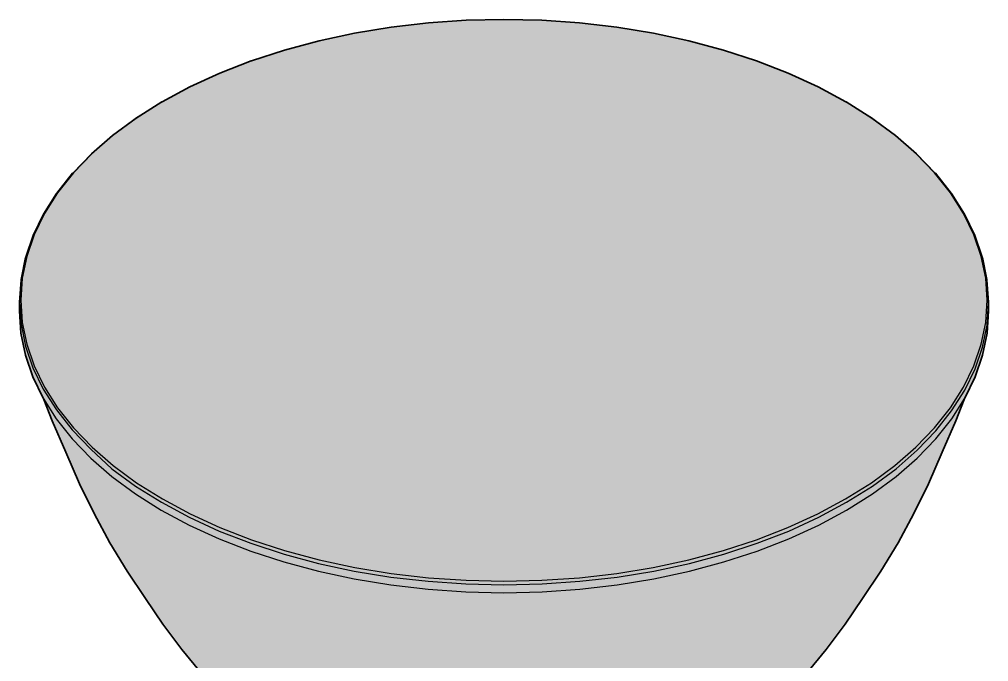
# Model space of a CAD drawing. Header units: millimetres. Extents: x 113 to 1358, y 41 to 1373.
# Drawn here: x 112.6 to 608.6, y 1044 to 1372.7 of the extents above; entities that cross this region are included whole.
import ezdxf

# ---------------------------------------------------------------- set-up
doc = ezdxf.new("R2010")
doc.units = ezdxf.units.MM
doc.layers.add('Blocks', color=7, linetype='Continuous')
doc.layers.add('Blocks$Fill', color=7, linetype='Continuous', true_color=0xffffff)
doc.layers.add('Blocks$Inner', color=7, linetype='Continuous', lineweight=25, true_color=0x007f00)
doc.layers.add('Blocks$Outline', color=7, linetype='Continuous', lineweight=35, true_color=0xff3f3f)

# ---------------------------------------------------------------- blocks, each defined once
blk = doc.blocks.new('Taccia Table Lamp Front')
at = {"layer": 'Blocks$Fill'}
blk.add_hatch(color=256, dxfattribs=at).paths.add_polyline_path([(349.7, 0.44), (350.02, 0.92), (350.14, 1.5), (350.14, 11.65), (350.02, 12.23), (349.7, 12.71), (349.23, 13.03), (348.64, 13.15), (347.91, 13.15), (345.71, 13.15), (342.08, 13.15), (337.08, 13.15), (330.79, 13.15), (323.3, 13.15), (322.65, 13.15), (322.27, 13.22), (321.95, 13.44), (321.73, 13.76), (321.66, 14.15), (321.66, 33.03), (321.81, 33.03), (323.64, 33.03), (325.49, 33.03), (327.36, 33.03), (329.22, 33.03), (331.05, 33.03), (332.32, 33.03), (332.35, 33.03), (332.38, 33.03), (332.41, 33.03), (332.44, 33.03), (332.47, 33.03), (332.49, 33.03), (332.52, 33.03), (332.54, 33.03), (332.56, 33.03), (332.57, 33.03), (332.59, 33.03), (333.55, 33.03), (333.57, 33.03), (334.23, 33.03), (336.1, 33.03), (338.03, 33.03), (339.44, 33.03), (339.47, 33.03), (339.5, 33.03), (339.53, 33.03), (339.55, 33.03), (339.58, 33.03), (339.6, 33.03), (339.61, 33.03), (339.63, 33.03), (339.66, 33.13), (339.67, 33.13), (339.67, 229.67), (339.63, 229.76), (339.63, 229.77), (339.61, 229.77), (339.6, 229.77), (339.58, 229.77), (339.55, 229.77), (339.53, 229.77), (339.5, 229.77), (339.47, 229.77), (339.44, 229.77), (338.03, 229.77), (336.1, 229.77), (334.23, 229.77), (333.57, 229.77), (333.55, 229.77), (332.59, 229.77), (332.57, 229.77), (332.56, 229.77), (332.54, 229.77), (332.52, 229.77), (332.49, 229.77), (332.47, 229.77), (332.44, 229.77), (332.41, 229.77), (332.38, 229.77), (332.35, 229.77), (332.32, 229.77), (331.1, 229.76), (331.05, 229.77), (329.22, 229.77), (327.36, 229.77), (325.49, 229.77), (323.63, 229.77), (321.81, 229.77), (321.66, 229.77), (321.66, 241.99), (321.77, 242.9), (322.11, 243.73), (322.65, 244.45), (323.37, 245.01), (344.27, 257.55), (344.58, 257.8), (344.82, 258.13), (344.97, 258.5), (345.03, 258.9), (344.96, 259.25), (344.77, 259.53), (344.48, 259.73), (344.17, 259.79), (343.44, 259.8), (341.5, 259.8), (352.1, 266.36), (360.36, 271.56), (370.44, 279.63), (378.71, 286.55), (389.37, 297.24), (398.99, 307.41), (409.82, 319.4), (420.04, 331.88), (429.65, 344.83), (438.56, 357.92), (448, 372.01), (456.78, 386.49), (464.88, 401.36), (472.29, 416.6), (479.43, 432.75), (486.38, 448.85), (490.55, 459.85), (490.99, 460.53), (496.27, 471.43), (500.06, 482.53), (502.35, 493.78), (503.12, 505.09), (503.12, 506.26), (503.12, 507.37), (503.11, 508.35), (503.09, 509.12), (503.06, 509.63), (502.29, 520.94), (502.24, 521.24), (499.95, 532.47), (499.89, 532.63), (496.1, 543.73), (490.82, 554.62), (484.08, 565.23), (484.02, 565.31), (475.87, 575.58), (475.8, 575.65), (466.3, 585.52), (466.23, 585.57), (455.43, 594.97), (443.39, 603.84), (430.19, 612.14), (430.12, 612.17), (415.86, 619.84), (400.6, 626.84), (400.54, 626.85), (384.39, 633.12), (367.44, 638.64), (349.8, 643.37), (331.58, 647.28), (312.89, 650.34), (293.84, 652.55), (274.55, 653.87), (255.14, 654.32), (235.74, 653.87), (216.45, 652.55), (197.4, 650.34), (178.71, 647.28), (160.49, 643.37), (142.85, 638.64), (125.9, 633.12), (125.85, 633.11), (109.69, 626.84), (94.43, 619.84), (80.17, 612.17), (80.09, 612.14), (66.9, 603.84), (54.86, 594.97), (54.79, 594.92), (43.99, 585.52), (34.49, 575.65), (34.42, 575.58), (26.27, 565.31), (26.21, 565.23), (19.47, 554.62), (14.19, 543.73), (10.4, 532.63), (10.34, 532.47), (8.05, 521.24), (8, 520.94), (7.23, 509.63), (7.2, 509.12), (7.18, 508.35), (7.17, 507.37), (7.16, 506.26), (7.16, 505.09), (7.93, 493.78), (10.23, 482.53), (14.02, 471.43), (19.3, 460.53), (19.73, 459.85), (23.91, 448.85), (30.86, 432.75), (37.99, 416.6), (45.41, 401.36), (53.51, 386.49), (62.29, 372.01), (71.73, 357.92), (80.64, 344.83), (90.25, 331.88), (100.47, 319.4), (111.3, 307.41), (120.92, 297.24), (131.58, 286.55), (139.85, 279.63), (149.93, 271.56), (158.19, 266.36), (168.79, 259.8), (166.85, 259.8), (166.15, 259.8), (165.81, 259.73), (165.53, 259.53), (165.34, 259.25), (165.27, 258.9), (165.32, 258.5), (165.47, 258.13), (165.71, 257.8), (166.03, 257.55), (186.92, 245.01), (187.64, 244.45), (188.18, 243.73), (188.52, 242.9), (188.64, 241.99), (188.64, 229.77), (188.4, 229.77), (186.58, 229.77), (184.72, 229.77), (182.85, 229.77), (180.99, 229.77), (179.16, 229.77), (177.95, 229.76), (179.2, 229.67), (177.9, 229.67), (177.89, 229.77), (177.86, 229.77), (177.83, 229.77), (177.8, 229.77), (177.78, 229.77), (177.74, 229.77), (177.72, 229.77), (177.7, 229.77), (177.67, 229.77), (177.65, 229.77), (177.64, 229.77), (177.62, 229.77), (176.66, 229.77), (176.65, 229.77), (176.12, 229.77), (174.26, 229.77), (172.33, 229.77), (170.92, 229.77), (170.89, 229.77), (170.86, 229.77), (170.83, 229.77), (170.81, 229.77), (170.79, 229.77), (170.77, 229.77), (170.75, 229.77), (170.74, 229.77), (170.73, 229.76), (170.69, 229.67), (170.69, 33.13), (170.71, 33.13), (170.74, 33.03), (170.75, 33.03), (170.77, 33.03), (170.79, 33.03), (170.81, 33.03), (170.83, 33.03), (170.86, 33.03), (170.89, 33.03), (170.92, 33.03), (172.33, 33.03), (174.26, 33.03), (176.12, 33.03), (176.65, 33.03), (176.62, 33.12), (176.66, 33.03), (177.62, 33.03), (177.64, 33.03), (177.65, 33.03), (177.67, 33.03), (177.7, 33.03), (177.72, 33.03), (177.74, 33.03), (177.78, 33.03), (177.8, 33.03), (177.83, 33.03), (177.86, 33.03), (177.89, 33.03), (177.9, 33.13), (177.96, 33.12), (179.16, 33.03), (180.99, 33.03), (182.85, 33.03), (184.72, 33.03), (186.58, 33.03), (188.4, 33.03), (188.64, 33.03), (188.64, 14.15), (188.56, 13.76), (188.34, 13.44), (188.03, 13.22), (187.64, 13.15), (186.99, 13.15), (179.5, 13.15), (173.21, 13.15), (168.21, 13.15), (164.59, 13.15), (162.39, 13.15), (161.65, 13.15), (161.07, 13.03), (160.59, 12.71), (160.27, 12.23), (160.15, 11.65), (160.15, 1.5), (160.27, 0.92), (160.59, 0.44), (161.07, 0.12), (161.65, 0), (162.39, 0), (164.59, 0), (168.21, 0), (173.21, 0), (179.5, 0), (186.99, 0), (195.55, 0), (205.05, 0), (215.34, 0), (226.25, 0), (237.63, 0), (249.28, 0), (261.02, 0), (272.67, 0), (284.04, 0), (294.96, 0), (305.24, 0), (314.74, 0), (323.3, 0), (330.79, 0), (337.08, 0), (342.08, 0), (345.71, 0), (347.91, 0), (348.64, 0), (349.23, 0.12)], flags=0)
at = {"layer": 'Blocks$Inner'}
for points in [[(313.03, 364.89), (331.77, 367.96), (350.04, 371.88), (367.72, 376.62), (384.71, 382.15), (400.9, 388.44), (416.19, 395.45), (430.49, 403.14), (443.71, 411.45), (455.76, 420.34), (466.58, 429.75), (476.09, 439.63), (484.24, 449.91), (490.99, 460.53), (496.27, 471.43), (500.06, 482.53), (502.35, 493.78), (503.12, 505.09), (503.12, 506.26), (503.12, 507.37), (503.11, 508.35), (503.09, 509.12), (503.06, 509.63), (502.29, 520.94), (502.24, 521.24), (499.95, 532.47), (499.89, 532.63), (496.1, 543.73), (490.82, 554.62), (484.08, 565.23), (484.02, 565.31), (475.87, 575.58), (475.8, 575.65), (466.3, 585.52), (466.23, 585.57), (455.43, 594.97), (443.39, 603.84), (430.19, 612.14), (430.12, 612.17), (415.86, 619.84), (400.6, 626.84), (400.54, 626.85), (384.39, 633.12), (367.44, 638.64), (349.8, 643.37), (331.58, 647.28), (312.89, 650.34), (293.84, 652.55), (274.55, 653.87), (255.14, 654.32), (235.74, 653.87), (216.45, 652.55), (197.4, 650.34), (178.71, 647.28), (160.49, 643.37), (142.85, 638.64), (125.9, 633.12), (125.85, 633.11), (109.69, 626.84), (94.43, 619.84), (80.17, 612.17), (80.09, 612.14), (66.9, 603.84), (54.86, 594.97), (54.79, 594.92), (43.99, 585.52), (34.49, 575.65), (34.42, 575.58), (26.27, 565.31), (26.21, 565.23), (19.47, 554.62), (14.19, 543.73), (10.4, 532.63), (10.34, 532.47), (8.05, 521.24), (8, 520.94), (7.23, 509.63), (7.2, 509.12), (7.18, 508.35), (7.17, 507.37), (7.16, 506.26), (7.16, 505.09), (7.93, 493.78), (10.23, 482.53), (14.02, 471.43), (19.3, 460.53), (26.05, 449.91), (34.2, 439.63), (43.71, 429.75), (54.52, 420.34), (66.58, 411.45), (79.8, 403.14), (94.1, 395.45), (109.39, 388.44), (125.58, 382.15), (142.57, 376.62), (160.25, 371.88), (178.51, 367.96), (197.26, 364.89), (216.35, 362.68), (235.69, 361.35), (255.14, 360.9), (274.6, 361.35), (293.94, 362.68)], [(312.86, 370.77), (331.55, 373.83), (349.75, 377.74), (367.39, 382.47), (384.33, 387.98), (400.47, 394.25), (415.71, 401.24), (429.96, 408.9), (443.14, 417.19), (455.17, 426.05), (465.95, 435.44), (475.43, 445.29), (483.56, 455.54), (490.29, 466.13), (495.55, 476.99), (499.33, 488.06), (501.62, 499.27), (502.39, 510.55), (501.62, 521.83), (499.33, 533.04), (495.55, 544.11), (490.29, 554.97), (483.56, 565.56), (475.43, 575.81), (465.95, 585.66), (455.17, 595.05), (443.14, 603.91), (429.96, 612.2), (415.71, 619.86), (400.47, 626.85), (384.33, 633.12), (367.39, 638.64), (349.76, 643.36), (331.55, 647.27), (312.86, 650.33), (293.82, 652.53), (274.54, 653.86), (255.14, 654.31), (235.75, 653.86), (216.47, 652.53), (197.43, 650.33), (178.74, 647.27), (160.53, 643.36), (142.9, 638.64), (125.96, 633.12), (109.82, 626.85), (94.58, 619.86), (80.33, 612.2), (67.14, 603.91), (55.12, 595.05), (44.34, 585.66), (34.86, 575.81), (26.73, 565.56), (20, 554.97), (14.74, 544.11), (10.96, 533.04), (8.67, 521.83), (7.9, 510.55), (8.67, 499.27), (10.96, 488.06), (14.74, 476.99), (20, 466.13), (26.73, 455.54), (34.86, 445.29), (44.34, 435.44), (55.12, 426.05), (67.14, 417.19), (80.33, 408.9), (94.58, 401.24), (109.82, 394.25), (125.96, 387.98), (142.9, 382.47), (160.54, 377.74), (178.74, 373.83), (197.43, 370.77), (216.47, 368.57), (235.75, 367.24), (255.14, 366.79), (274.54, 367.24), (293.82, 368.57)]]:
    blk.add_lwpolyline(points, close=True, dxfattribs=at)
for points in [[(7.23, 509.63), (8, 498.32), (10.29, 487.08), (14.09, 475.97), (19.37, 465.08), (26.11, 454.46), (34.26, 444.19), (43.77, 434.31), (54.55, 424.38), (66.61, 415.49), (79.83, 407.18), (94.12, 399.49), (109.41, 392.48), (125.6, 386.2), (142.59, 380.67), (160.26, 375.93), (178.53, 372.01), (197.26, 368.94), (216.36, 366.73), (235.69, 365.4), (255.14, 364.95), (274.6, 365.4), (293.93, 366.73), (313.02, 368.94), (331.76, 372.01), (350.02, 375.93), (367.7, 380.67), (384.69, 386.2), (400.88, 392.48), (416.17, 399.49), (430.46, 407.18), (443.68, 415.49), (455.74, 424.38), (466.55, 433.79), (476.06, 443.67), (484.21, 453.95), (490.96, 464.57), (496.23, 475.46), (500.03, 486.57), (502.32, 497.81), (503.09, 509.12)], [(19.73, 459.85), (23.91, 448.85), (30.86, 432.75), (37.99, 416.6), (45.41, 401.36), (53.51, 386.49), (62.29, 372.01), (71.73, 357.92), (80.64, 344.83), (90.25, 331.88), (100.47, 319.4)], [(409.82, 319.4), (420.04, 331.88), (429.65, 344.83), (438.56, 357.92), (448, 372.01), (456.78, 386.49), (464.88, 401.36), (472.29, 416.6), (479.43, 432.75), (486.38, 448.85), (490.55, 459.85)]]:
    blk.add_lwpolyline(points, dxfattribs=at)
at = {"layer": 'Blocks$Outline'}
for points in [[(197.4, 650.34), (178.71, 647.28)], [(216.45, 652.55), (197.4, 650.34)], [(235.74, 653.87), (216.45, 652.55)], [(255.14, 654.32), (235.74, 653.87)], [(274.55, 653.87), (255.14, 654.32)], [(293.84, 652.55), (274.55, 653.87)], [(312.89, 650.34), (293.84, 652.55)], [(331.58, 647.28), (312.89, 650.34)], [(178.71, 647.28), (160.49, 643.37)], [(349.8, 643.37), (331.58, 647.28)], [(160.49, 643.37), (142.85, 638.64)], [(367.44, 638.64), (349.8, 643.37)], [(142.85, 638.64), (125.9, 633.12)], [(384.39, 633.12), (367.44, 638.64)], [(125.85, 633.11), (109.69, 626.84)], [(125.9, 633.12), (125.85, 633.11)], [(400.54, 626.85), (384.39, 633.12)], [(109.69, 626.84), (94.43, 619.84)], [(400.6, 626.84), (400.54, 626.85)], [(415.86, 619.84), (400.6, 626.84)], [(94.43, 619.84), (80.17, 612.17)], [(430.12, 612.17), (415.86, 619.84)], [(80.09, 612.14), (66.9, 603.84)], [(80.17, 612.17), (80.09, 612.14)], [(430.19, 612.14), (430.12, 612.17)], [(443.39, 603.84), (430.19, 612.14)], [(66.9, 603.84), (54.86, 594.97)], [(455.43, 594.97), (443.39, 603.84)], [(54.79, 594.92), (43.99, 585.52)], [(54.86, 594.97), (54.79, 594.92)], [(466.23, 585.57), (455.43, 594.97)], [(43.99, 585.52), (34.49, 575.65)], [(466.3, 585.52), (466.23, 585.57)], [(475.8, 575.65), (466.3, 585.52)], [(34.42, 575.58), (26.27, 565.31)], [(34.49, 575.65), (34.42, 575.58)], [(475.87, 575.58), (475.8, 575.65)], [(484.02, 565.31), (475.87, 575.58)], [(26.21, 565.23), (19.47, 554.62)], [(26.27, 565.31), (26.21, 565.23)], [(484.08, 565.23), (484.02, 565.31)], [(490.82, 554.62), (484.08, 565.23)], [(19.47, 554.62), (14.19, 543.73)], [(496.1, 543.73), (490.82, 554.62)], [(14.19, 543.73), (10.4, 532.63)], [(499.89, 532.63), (496.1, 543.73)], [(10.34, 532.47), (8.05, 521.24)], [(10.4, 532.63), (10.34, 532.47)], [(499.95, 532.47), (499.89, 532.63)], [(502.24, 521.24), (499.95, 532.47)], [(8, 520.94), (7.23, 509.63)], [(8.05, 521.24), (8, 520.94)], [(502.29, 520.94), (502.24, 521.24)], [(503.06, 509.63), (502.29, 520.94)], [(7.17, 507.37), (7.16, 506.26)], [(7.16, 506.26), (7.16, 505.09)], [(7.18, 508.35), (7.17, 507.37)], [(7.2, 509.12), (7.18, 508.35)], [(7.23, 509.63), (7.2, 509.12)], [(503.09, 509.12), (503.06, 509.63)], [(503.11, 508.35), (503.09, 509.12)], [(503.12, 507.37), (503.11, 508.35)], [(503.12, 506.26), (503.12, 507.37)], [(503.12, 505.09), (503.12, 506.26)], [(7.16, 505.09), (7.93, 493.78)], [(502.35, 493.78), (503.12, 505.09)], [(7.93, 493.78), (10.23, 482.53)], [(500.06, 482.53), (502.35, 493.78)], [(10.23, 482.53), (14.02, 471.43)], [(496.27, 471.43), (500.06, 482.53)], [(14.02, 471.43), (19.3, 460.53)], [(490.99, 460.53), (496.27, 471.43)], [(19.3, 460.53), (19.73, 459.85)], [(19.73, 459.85), (23.91, 448.85)], [(486.38, 448.85), (490.55, 459.85)], [(490.55, 459.85), (490.99, 460.53)], [(23.91, 448.85), (30.86, 432.75)], [(479.43, 432.75), (486.38, 448.85)], [(30.86, 432.75), (37.99, 416.6)], [(472.29, 416.6), (479.43, 432.75)], [(37.99, 416.6), (45.41, 401.36)], [(464.88, 401.36), (472.29, 416.6)], [(45.41, 401.36), (53.51, 386.49)], [(456.78, 386.49), (464.88, 401.36)], [(53.51, 386.49), (62.29, 372.01)], [(448, 372.01), (456.78, 386.49)], [(62.29, 372.01), (71.73, 357.92)], [(438.56, 357.92), (448, 372.01)], [(71.73, 357.92), (80.64, 344.83)], [(429.65, 344.83), (438.56, 357.92)], [(80.64, 344.83), (90.25, 331.88)], [(420.04, 331.88), (429.65, 344.83)], [(90.25, 331.88), (100.47, 319.4)], [(409.82, 319.4), (420.04, 331.88)]]:
    blk.add_lwpolyline(points, dxfattribs=at)

msp = doc.modelspace()

# ---------------------------------------------------------------- block references
at = {"layer": 'Blocks'}
msp.add_blockref('Taccia Table Lamp Front', (105.45, 718.34), dxfattribs=at)

doc.saveas('drawing.dxf')
